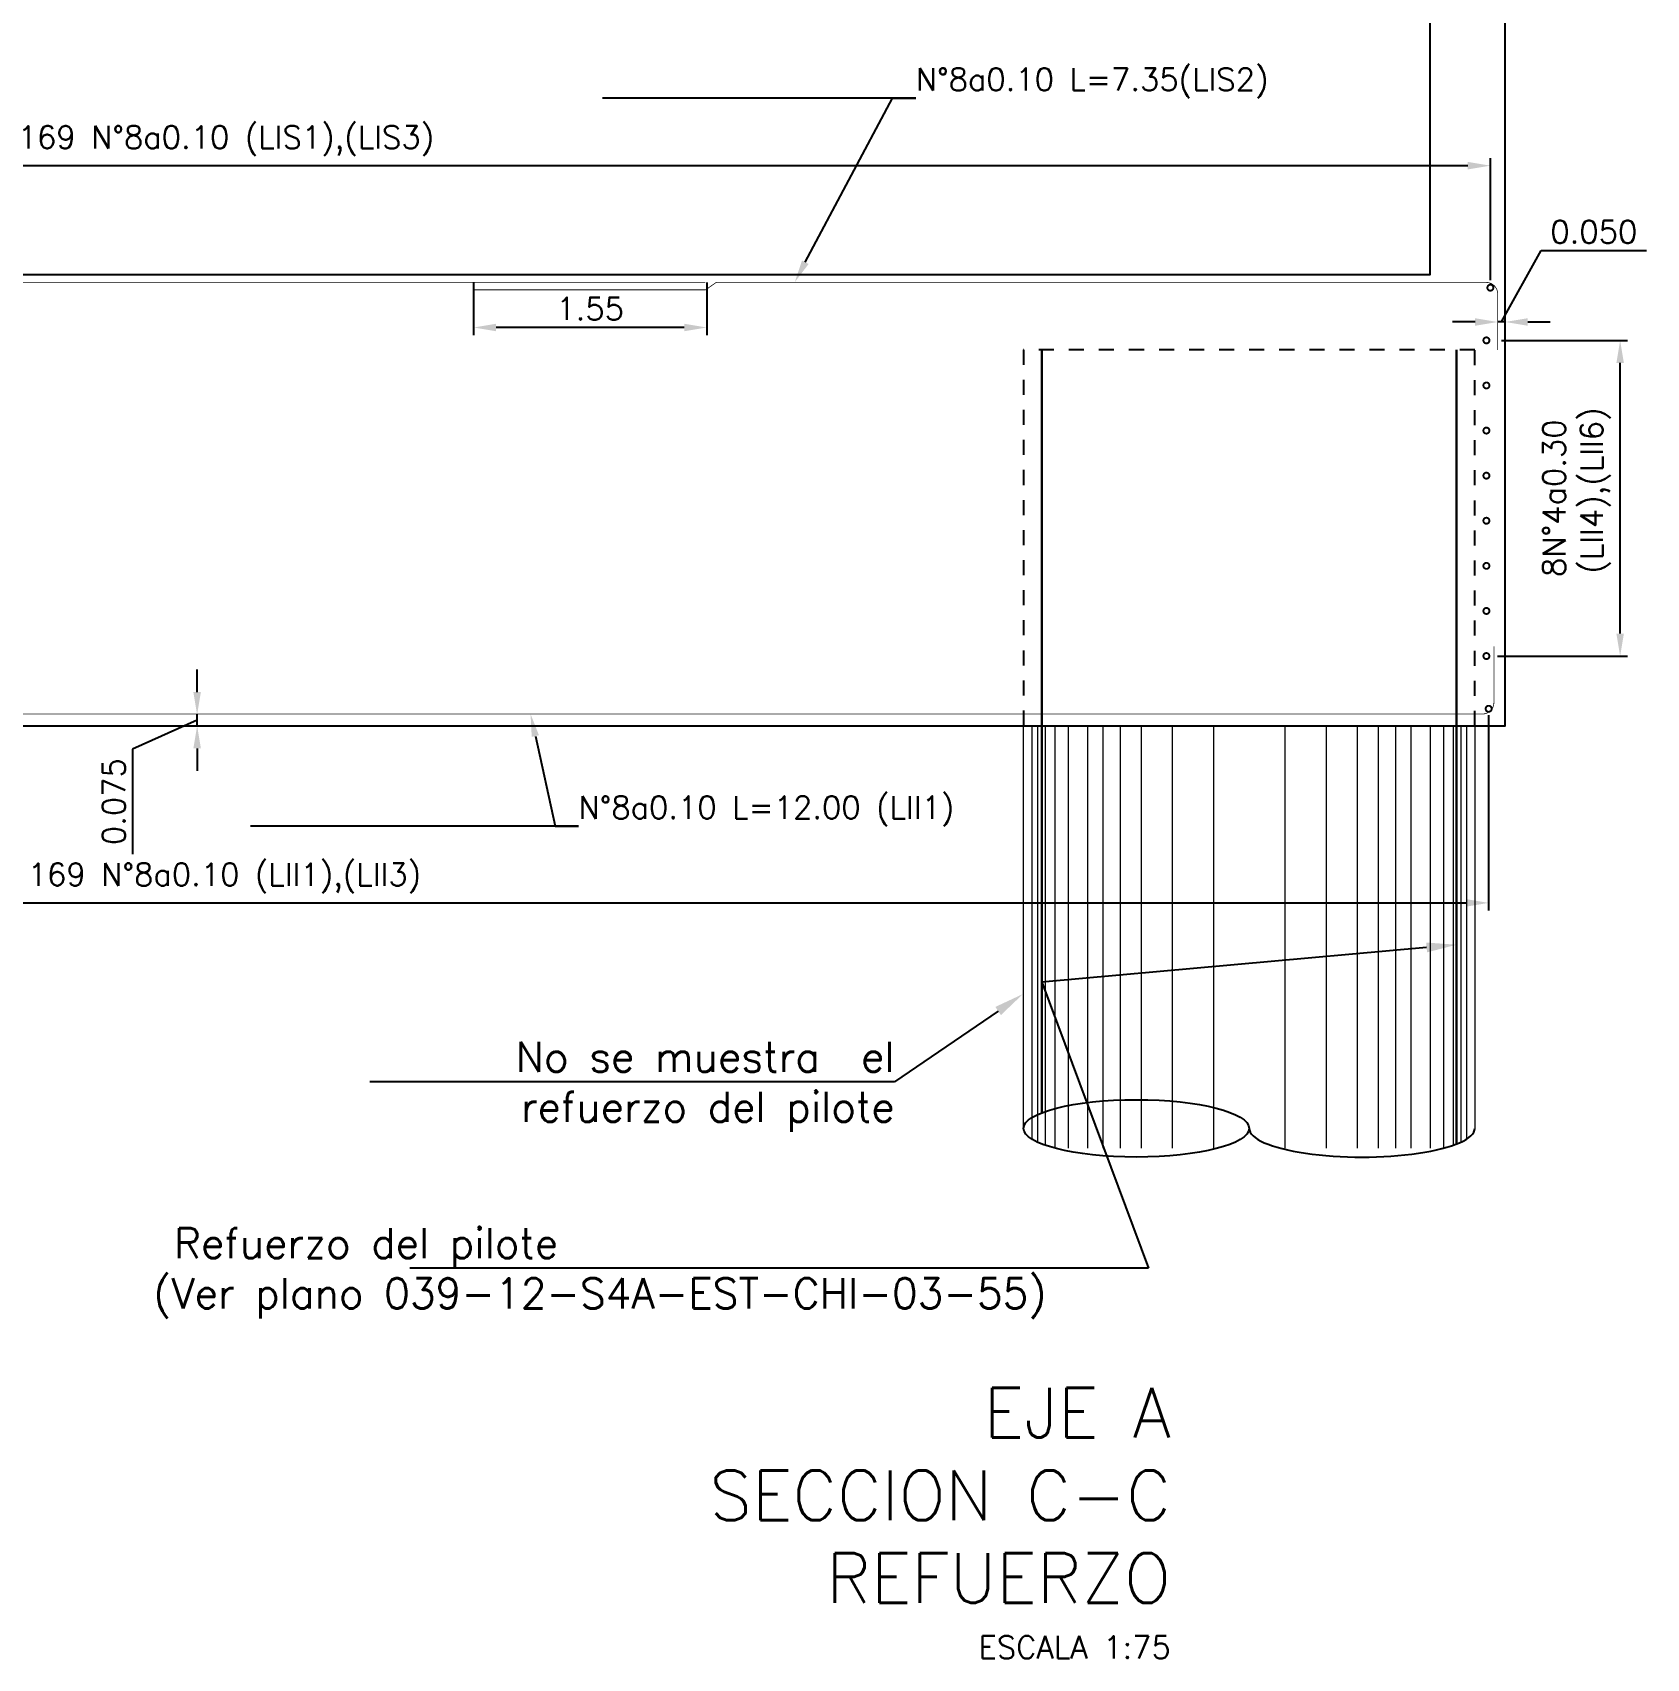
# Model space of a CAD drawing. Header units: metres. Extents: x 1080427 to 1081241, y 976768 to 977288.
# Drawn here: x 1080727.05 to 1080737.79, y 977085.62 to 977096.44 of the extents above; entities that cross this region are included whole.
import ezdxf
from ezdxf import colors
from ezdxf.entities.mleader import LeaderData, LeaderLine
from ezdxf.math import Vec2, Vec3

# ---------------------------------------------------------------- set-up
doc = ezdxf.new("R2010")
doc.units = ezdxf.units.M
doc.header["$LTSCALE"] = 25.4
doc.linetypes.add('DASHDOT', pattern=[1, 0.5, -0.25, 0, -0.25])
doc.linetypes.add('HIDDEN', pattern=[0.375, 0.25, -0.125])
for name, color, linetype in [('CONTRAPESO', 3, 'Continuous'), ('COT', 1, 'Continuous'), ('DIMCONTRAPESO', 1, 'Continuous'), ('EJE-D', 11, 'DASHDOT'), ('PROYECC', 251, 'HIDDEN'), ('REF', 6, 'Continuous'), ('REGL175', 7, 'Continuous')]:
    doc.layers.add(name, color=color, linetype=linetype)
for name, color, linetype, lineweight in [('COTA', 1, 'Continuous', 30), ('COTACIM', 20, 'Continuous', 5), ('OTROS', 8, 'Continuous', 5), ('REF 7', 210, 'Continuous', 30)]:
    doc.layers.add(name, color=color, linetype=linetype, lineweight=lineweight)
doc.styles.add('romans', font='romans.shx')
doc.dimstyles.new('Copy 75', dxfattribs={"dimtxt": 0.15, "dimasz": 0.15, "dimexe": 0.05, "dimexo": 0.05, "dimgap": 0.05, "dimtad": 1, "dimzin": 0, "dimdsep": 46, "dimtxsty": 'romans', "dimcen": 0.002, "dimclrd": 1, "dimclre": 1, "dimclrt": 3, "dimadec": 4, "dimazin": 0, "dimtfac": 1, "dimtofl": 0, "dimtmove": 1, "dimatfit": 3, "dimfxl": 1, "dimtolj": 1, "dimtzin": 0, "dimarcsym": 1})

# ---------------------------------------------------------------- blocks, each defined once
blk = doc.blocks.new('*D607')
at = {"layer": 'Defpoints', "color": 0, "transparency": 16777216}
for p in [(1080728.146987396, 977091.898364346), (1080728.146987396, 977091.898364346), (1080728.146987396, 977091.8236159948)]:
    blk.add_point(p, dxfattribs=at)
at = {"layer": 'DIMCONTRAPESO', "color": 1, "lineweight": -2, "transparency": 16777216}
for p, q in [((1080728.146987396, 977092.048364346), (1080728.146987396, 977092.198364346)), ((1080728.146987396, 977091.8236159948), (1080728.146987396, 977091.898364346)), ((1080728.146987396, 977091.8609901704), (1080727.718172776, 977091.6690958195)), ((1080727.718172776, 977091.6690958195), (1080727.718172776, 977090.9690958195)), ((1080728.146987396, 977091.6736159947), (1080728.146987396, 977091.5236159947))]:
    blk.add_line(p, q, dxfattribs=at)
at = {"layer": 'DIMCONTRAPESO', "color": 1, "transparency": 16777216}
for points in [[(1080728.121987396, 977092.048364346), (1080728.171987396, 977092.048364346), (1080728.146987396, 977091.898364346)], [(1080728.121987396, 977091.6736159947), (1080728.171987396, 977091.6736159947), (1080728.146987396, 977091.8236159948)]]:
    blk.add_solid(points, dxfattribs=at)
at = {"layer": 'DIMCONTRAPESO', "color": 3, "transparency": 16777216, "insert": (1080727.593172776, 977091.3190958195), "char_height": 0.15, "attachment_point": 5, "rotation": 90, "style": 'romans'}
blk.add_mtext('\\A1;0.075', dxfattribs=at)
blk = doc.blocks.new('*U593')
at = {"layer": 'REF', "ltscale": 0.1, "const_width": 0.04}
blk.add_lwpolyline([(-0.00634999992325902, 0, 1), (0.00634999992325902, 0, 1)], format="xyb", close=True, dxfattribs=at)
blk = doc.blocks.new('*U594')
at = {"layer": 'DIMCONTRAPESO', "color": 0, "linetype": 'ByBlock', "lineweight": -2, "transparency": 16777216}
for p in [(16.8, 2.1), (16.8, 1.8), (16.8, 1.5), (16.8, 1.2), (16.8, 0.8999999999999999), (16.8, 0.6), (16.8, 0.3), (16.8, 0)]:
    blk.add_blockref('*U593', p, dxfattribs=at)
blk = doc.blocks.new('*D609')
at = {"layer": 'Defpoints', "color": 0, "transparency": 16777216}
for p in [(1080736.772251591, 977094.3877584602), (1080737.611903657, 977094.3877584602), (1080736.747251591, 977092.2877584603)]:
    blk.add_point(p, dxfattribs=at)
at = {"layer": 'DIMCONTRAPESO', "color": 1, "lineweight": -2, "transparency": 16777216}
for p, q in [((1080736.822251591, 977094.3877584602), (1080737.661903657, 977094.3877584602)), ((1080737.611903657, 977092.4377584603), (1080737.611903657, 977094.2377584602)), ((1080736.797251591, 977092.2877584603), (1080737.661903657, 977092.2877584603))]:
    blk.add_line(p, q, dxfattribs=at)
at = {"layer": 'DIMCONTRAPESO', "color": 1, "transparency": 16777216}
for points in [[(1080737.586903657, 977094.2377584602), (1080737.636903656, 977094.2377584602), (1080737.611903657, 977094.3877584602)], [(1080737.586903657, 977092.4377584603), (1080737.636903656, 977092.4377584603), (1080737.611903657, 977092.2877584603)]]:
    blk.add_solid(points, dxfattribs=at)
at = {"layer": 'DIMCONTRAPESO', "color": 3, "transparency": 16777216, "insert": (1080737.322617942, 977093.3377584602), "char_height": 0.15, "attachment_point": 5, "rotation": 90, "style": 'romans'}
blk.add_mtext('\\A1;8N°4a0.30\\P (LII4),(LII6)', dxfattribs=at)
blk = doc.blocks.new('*D611')
at = {"layer": 'Defpoints', "color": 0, "transparency": 16777216}
for p in [(1080729.985383659, 977094.8236854413), (1080731.536801101, 977094.8236854413), (1080729.985383659, 977094.4734375996)]:
    blk.add_point(p, dxfattribs=at)
at = {"layer": 'DIMCONTRAPESO', "color": 1, "lineweight": -2, "transparency": 16777216}
for p, q in [((1080729.985383659, 977094.7736854412), (1080729.985383659, 977094.4234375996)), ((1080731.536801101, 977094.7736854412), (1080731.536801101, 977094.4234375996)), ((1080731.386801102, 977094.4734375996), (1080730.135383659, 977094.4734375996))]:
    blk.add_line(p, q, dxfattribs=at)
at = {"layer": 'DIMCONTRAPESO', "color": 1, "transparency": 16777216}
for points in [[(1080730.135383659, 977094.4984375996), (1080730.135383659, 977094.4484375996), (1080729.985383659, 977094.4734375996)], [(1080731.386801102, 977094.4984375996), (1080731.386801102, 977094.4484375996), (1080731.536801101, 977094.4734375996)]]:
    blk.add_solid(points, dxfattribs=at)
at = {"layer": 'DIMCONTRAPESO', "color": 3, "transparency": 16777216, "insert": (1080730.76109238, 977094.5984375996), "char_height": 0.15, "attachment_point": 5, "style": 'romans'}
blk.add_mtext('\\A1;1.55', dxfattribs=at)
blk = doc.blocks.new('*D612')
at = {"layer": 'COTA', "color": 1, "lineweight": -2, "transparency": 16777216}
for p, q in [((1080719.929133848, 977094.7884070525), (1080719.929133848, 977095.6001205123)), ((1080736.748768446, 977094.7884070525), (1080736.748768446, 977095.6001205123)), ((1080720.079133848, 977095.5501205123), (1080736.598768446, 977095.5501205123))]:
    blk.add_line(p, q, dxfattribs=at)
at = {"layer": 'COTA', "color": 1, "transparency": 16777216}
for points in [[(1080720.079133848, 977095.5751205123), (1080720.079133848, 977095.5251205122), (1080719.929133848, 977095.5501205123)], [(1080736.598768446, 977095.5751205123), (1080736.598768446, 977095.5251205122), (1080736.748768446, 977095.5501205123)]]:
    blk.add_solid(points, dxfattribs=at)
at = {"layer": 'Defpoints', "color": 0, "transparency": 16777216}
for p in [(1080736.748768446, 977095.5501205123), (1080719.929133848, 977094.7384070525), (1080736.748768446, 977094.7384070525)]:
    blk.add_point(p, dxfattribs=at)
at = {"layer": 'COTA', "color": 3, "transparency": 16777216, "insert": (1080728.338951147, 977095.7144062265), "char_height": 0.15, "attachment_point": 5, "style": 'romans'}
blk.add_mtext('\\A1;169 N°8a0.10 (LIS1),(LIS3)', dxfattribs=at)
blk = doc.blocks.new('*D613')
at = {"layer": 'COTA', "color": 1, "lineweight": -2, "transparency": 16777216}
for p, q in [((1080719.920608869, 977091.893459719), (1080719.920608869, 977090.5955979631)), ((1080736.73734572, 977091.8934598677), (1080736.73734572, 977090.5955979631)), ((1080720.070608869, 977090.6455979631), (1080736.58734572, 977090.6455979631))]:
    blk.add_line(p, q, dxfattribs=at)
at = {"layer": 'COTA', "color": 1, "transparency": 16777216}
for points in [[(1080720.070608869, 977090.6705979632), (1080720.070608869, 977090.6205979631), (1080719.920608869, 977090.6455979631)], [(1080736.58734572, 977090.6705979632), (1080736.58734572, 977090.6205979631), (1080736.73734572, 977090.6455979631)]]:
    blk.add_solid(points, dxfattribs=at)
at = {"layer": 'Defpoints', "color": 0, "transparency": 16777216}
for p in [(1080719.920608869, 977091.9434597191), (1080736.73734572, 977091.9434598677), (1080736.73734572, 977090.6455979631)]:
    blk.add_point(p, dxfattribs=at)
at = {"layer": 'COTA', "color": 3, "transparency": 16777216, "insert": (1080728.328977295, 977090.8098836774), "char_height": 0.15, "attachment_point": 5, "style": 'romans'}
blk.add_mtext('\\A1;169 N°8a0.10 (LII1),(LII3)', dxfattribs=at)
blk = doc.blocks.new('*D615')
at = {"layer": 'Defpoints', "color": 0, "transparency": 16777216}
for p in [(1080736.797259728, 977094.5100457286), (1080736.797259728, 977094.5100457286), (1080736.847259728, 977094.5100457286)]:
    blk.add_point(p, dxfattribs=at)
at = {"layer": 'EJE-D', "color": 1, "lineweight": -2, "transparency": 16777216}
for p, q in [((1080736.822259728, 977094.5100457286), (1080737.087055586, 977094.9850457286)), ((1080737.087055586, 977094.9850457286), (1080737.787055586, 977094.9850457286)), ((1080736.647259728, 977094.5100457286), (1080736.497259728, 977094.5100457286)), ((1080736.847259728, 977094.5100457286), (1080736.797259728, 977094.5100457286)), ((1080736.997259728, 977094.5100457286), (1080737.147259728, 977094.5100457286))]:
    blk.add_line(p, q, dxfattribs=at)
at = {"layer": 'EJE-D', "color": 1, "transparency": 16777216}
for points in [[(1080736.647259728, 977094.5350457287), (1080736.647259728, 977094.4850457286), (1080736.797259728, 977094.5100457286)], [(1080736.997259728, 977094.5350457287), (1080736.997259728, 977094.4850457286), (1080736.847259728, 977094.5100457286)]]:
    blk.add_solid(points, dxfattribs=at)
at = {"layer": 'EJE-D', "color": 3, "transparency": 16777216, "insert": (1080737.437055586, 977095.1100457286), "char_height": 0.15, "attachment_point": 5, "style": 'romans'}
blk.add_mtext('\\A1;0.050', dxfattribs=at)

msp = doc.modelspace()

# ---------------------------------------------------------------- linework, layer by layer
at = {"layer": 'CONTRAPESO'}
msp.add_lwpolyline([(1080736.04552592, 977104.1136159418), (1080735.201720941, 977103.3561288287), (1080735.201720941, 977103.113615942), (1080736.347446401, 977103.1136159418), (1080736.347158255, 977101.5725140485), (1080736.347158255, 977094.8236159948), (1080720.348744298, 977094.8236159948), (1080720.348744298, 977103.1136159418), (1080726.572302454, 977103.1136159418), (1080727.499049455, 977103.9455604408), (1080727.499049455, 977104.1136159418), (1080719.847387573, 977104.1136159418), (1080719.847446401, 977091.8236159948), (1080736.847259728, 977091.8236159948), (1080736.847446401, 977104.1136159418)], close=True, dxfattribs=at)
at = {"layer": 'COT'}
msp.add_ellipse((1080734.394228857, 977089.1457202372), major_axis=(0.7502605647517244, 0), ratio=0.2543813295763042, dxfattribs=at)
msp.add_ellipse((1080735.894749986, 977089.1457202372), major_axis=(0.7502605647517244, 0), ratio=0.2543813295763042, start_param=3.141592653589792, end_param=6.283185307179586, dxfattribs=at)
at = {"layer": 'OTROS'}
for p, q in [((1080733.699260149, 977091.8236159948), (1080733.699260149, 977089.073707377)), ((1080733.7374953, 977091.8236159948), (1080733.7374953, 977089.0533654821)), ((1080733.788475483, 977091.8236159948), (1080733.788475483, 977089.0330563572)), ((1080733.852200753, 977091.8236159948), (1080733.852200753, 977089.0133313341)), ((1080733.941416087, 977091.8236159948), (1080733.941416087, 977089.0133313341)), ((1080734.0688666, 977091.8236159948), (1080734.0688666, 977089.0133313341)), ((1080734.170826993, 977091.8236159948), (1080734.170826993, 977089.0133313341)), ((1080734.285532446, 977091.8236159948), (1080734.285532446, 977089.0133313341)), ((1080734.425727991, 977091.8236159948), (1080734.425727991, 977089.0133313341)), ((1080734.632731836, 977091.8236159948), (1080734.632731836, 977089.0133313341)), ((1080734.906438864, 977091.8236159948), (1080734.906438864, 977089.0133313341)), ((1080735.382374017, 977091.8236159948), (1080735.382374017, 977089.0133313341)), ((1080735.656081046, 977091.8236159948), (1080735.656081046, 977089.0133313341)), ((1080735.863084891, 977091.8236159948), (1080735.863084891, 977089.0133313341)), ((1080736.003280435, 977091.8236159948), (1080736.003280435, 977089.0133313341)), ((1080736.117985888, 977091.8236159948), (1080736.117985888, 977089.0133313341)), ((1080736.219946282, 977091.8236159948), (1080736.219946282, 977089.0133313341)), ((1080736.347396794, 977091.8236159948), (1080736.347396794, 977089.0133313341)), ((1080736.436612129, 977091.8236159948), (1080736.436612129, 977089.0133313341)), ((1080736.500337399, 977091.8236159948), (1080736.500337399, 977089.0330563572)), ((1080736.551317582, 977091.8236159948), (1080736.551317582, 977089.0533654821)), ((1080736.589552733, 977091.8236159948), (1080736.589552733, 977089.073707377))]:
    msp.add_line(p, q, dxfattribs=at)
msp.add_lwpolyline([(1080733.643968292, 977089.1457202372), (1080733.643968292, 977091.8236159948), (1080736.645010551, 977091.8236159948), (1080736.645010551, 977089.1457202372)], dxfattribs=at)
at = {"layer": 'PROYECC', "color": 14, "ltscale": 0.01}
msp.add_lwpolyline([(1080733.643968292, 977091.8236159948), (1080736.645010551, 977091.8236159948), (1080736.645010551, 977094.3256469087), (1080733.643968292, 977094.3256469087)], close=True, dxfattribs=at)
at = {"layer": 'REF', "ltscale": 0.1}
for points, const_width in [([(1080719.8974464, 977094.3232030828), (1080719.8974464, 977094.6972030827, -0.414213562373095), (1080719.9734464, 977094.7732030827), (1080731.52824461, 977094.7732030827)], 0.005), ([(1080729.985383659, 977094.7242237005), (1080731.529163419, 977094.7238824583), (1080731.600067357, 977094.7737733487), (1080736.721258187, 977094.7732129748, -0.4141813563918298), (1080736.79724983, 977094.6972129752), (1080736.79724983, 977094.3232046189)], 0.004999999999999999), ([(1080736.77224983, 977092.3523138376), (1080736.77224983, 977091.9783138377, -0.414213562373095), (1080736.69624983, 977091.9023138377), (1080725.167735551, 977091.9023138377)], 0.005)]:
    msp.add_lwpolyline(points, format="xyb", dxfattribs=dict(at, const_width=const_width))
at = {"layer": 'REF', "ltscale": 0.1, "const_width": 0.04}
for points in [[(1080736.755118446, 977094.7382496984, -1), (1080736.742418446, 977094.7382496984, -1)], [(1080736.743695721, 977091.9369525138, -1), (1080736.730995721, 977091.9369525138, -1)]]:
    msp.add_lwpolyline(points, format="xyb", close=True, dxfattribs=at)
at = {"layer": 'REF 7', "ltscale": 0.1}
for points in [[(1080733.765122937, 977089.2497110807), (1080733.765122937, 977094.3256469087)], [(1080736.523855907, 977089.0417293936), (1080736.523855907, 977094.3256469087)]]:
    msp.add_lwpolyline(points, dxfattribs=at)

# ---------------------------------------------------------------- block references
at = {"layer": 'DIMCONTRAPESO', "color": 2}
msp.add_blockref('*U594', (1080719.922353064, 977092.2877584603), dxfattribs=at)

# ---------------------------------------------------------------- texts
at = {"layer": 'REGL175', "insert": (1080734.623499096, 977087.4196407673), "char_height": 0.33, "width": 14.49150362575892, "attachment_point": 3, "style": 'romans'}
msp.add_mtext('\\pi1.33739;{\\C0;EJE A\\PSECCION C-C \\P\\pi1.65;REFUERZO\\P\\H0.45455x;\\C3;ESCALA 1:75}', dxfattribs=at)

# ---------------------------------------------------------------- dimensions: what is measured, and where the dimension line sits
at = {"layer": 'COTA'}
for base, p1, p2, text, picture, middle in [((1080736.748768446, 977095.5501205123), (1080719.929133848, 977094.7384070525), (1080736.748768446, 977094.7384070525), '169 N°8a0.10 (LIS1),(LIS3)', '*D612', (1080728.338951147, 977095.7144062265)), ((1080736.73734572, 977090.6455979631), (1080719.920608869, 977091.9434597191), (1080736.73734572, 977091.9434598677), '169 N°8a0.10 (LII1),(LII3)', '*D613', (1080728.328977295, 977090.8098836774))]:
    dim = msp.add_linear_dim(base=base, p1=p1, p2=p2, text=text, dimstyle='Copy 75', dxfattribs=at)
    dim.commit()
    dim.dimension.update_dxf_attribs({"geometry": picture, "text_midpoint": middle})
at = {"layer": 'DIMCONTRAPESO'}
dim = msp.add_linear_dim(base=(1080729.985383659, 977094.4734375996), p1=(1080731.536801101, 977094.8236854413), p2=(1080729.985383659, 977094.8236854413), dimstyle='Copy 75', dxfattribs=at)
dim.commit()
dim.dimension.update_dxf_attribs({"geometry": '*D611', "text_midpoint": (1080730.76109238, 977094.5984375996)})
dim = msp.add_linear_dim(base=(1080737.611903657, 977094.3877584602), p1=(1080736.747251591, 977092.2877584603), p2=(1080736.772251591, 977094.3877584602), angle=90, text='8N°4a0.30\\P (LII4),(LII6)', dimstyle='Copy 75', dxfattribs=at)
dim.commit()
dim.dimension.update_dxf_attribs({"geometry": '*D609', "text_midpoint": (1080737.611903657, 977093.3377584602), "dimtype": 160})
dim = msp.add_linear_dim(base=(1080728.146987396, 977091.898364346), p1=(1080728.146987396, 977091.8236159948), p2=(1080728.146987396, 977091.898364346), angle=90, dimstyle='Copy 75', override={"dimdec": 3}, dxfattribs=at)
dim.commit()
dim.dimension.update_dxf_attribs({"geometry": '*D607', "text_midpoint": (1080727.718172776, 977091.6190958195), "dimtype": 160})
at = {"layer": 'EJE-D', "color": 2}
dim = msp.add_linear_dim(base=(1080736.797259728, 977094.5100457286), p1=(1080736.847259728, 977094.5100457286), p2=(1080736.797259728, 977094.5100457286), dimstyle='Copy 75', override={"dimdec": 3}, dxfattribs=at)
dim.commit()
dim.dimension.update_dxf_attribs({"geometry": '*D615', "text_midpoint": (1080737.137055586, 977094.9850457286), "dimtype": 160})

# ---------------------------------------------------------------- leaders
at = {"layer": 'COTACIM'}
ml = msp.add_multileader_mtext('Standard', dxfattribs=at)
ml.set_content('N°8a0.10 L=7.35{\\A1;(LIS2)}', color=3, style='romans')
ml.set_leader_properties(color=256)
ml.build(insert=Vec2(0, 0))
ml.multileader.update_dxf_attribs({"text_left_attachment_type": 6, "text_right_attachment_type": 6, "dogleg_length": 0.1560199508385566, "arrow_head_size": 0.15})
ctx = ml.context
ctx.base_point, ctx.char_height, ctx.arrow_head_size, ctx.landing_gap_size, ctx.plane_origin = Vec3(1080732.927131912, 977095.9990813907), 0.15, 0.15, 0, Vec3(1080732.12190549, 977094.5934955137)
ctx.left_attachment, ctx.right_attachment = 6, 6
notes = []
notes.append((ctx, [(0, (1, 1, 0), (1080732.771111962, 977095.9990813907), (1, 0), 0.1560199508385566, [(0, [(1080732.12190549, 977094.7747396441)], 0, [])])]))
ctx.mtext.insert, ctx.mtext.width, ctx.mtext.flow_direction = Vec3(1080732.927131912, 977096.1990813906), 3.105999943800271, 5
ml = msp.add_multileader_mtext('Standard', dxfattribs=at)
ml.set_content('N°8a0.10 L=12.00 {\\A1;(LII1)}', color=3, style='romans')
ml.set_leader_properties(color=256)
ml.build(insert=Vec2(0, 0))
ml.multileader.update_dxf_attribs({"text_left_attachment_type": 6, "text_right_attachment_type": 6, "dogleg_length": 0.1560199508385566, "arrow_head_size": 0.15})
ctx = ml.context
ctx.base_point, ctx.char_height, ctx.arrow_head_size, ctx.landing_gap_size, ctx.plane_origin = Vec3(1080730.683431793, 977091.1557893738), 0.15, 0.15, 0, Vec3(1080729.838988269, 977090.0175476416)
ctx.left_attachment, ctx.right_attachment = 6, 6
notes.append((ctx, [(0, (1, 1, 0), (1080730.527411843, 977091.1557893738), (1, 0), 0.1560199508385566, [(0, [(1080730.36469918, 977091.9023138377)], 0, [])])]))
ctx.mtext.insert, ctx.mtext.flow_direction = Vec3(1080730.683431793, 977091.3557893737), 5
ml = msp.add_multileader_mtext('Standard', dxfattribs=at)
ml.set_content(' Refuerzo del pilote\\P(Ver plano 039-12-S4A-EST-CHI-03-55){\\C4; }', color=3, style='romans')
ml.set_leader_properties(color=1)
ml.build(insert=Vec2(0, 0))
ml.multileader.update_dxf_attribs({"text_left_attachment_type": 6, "text_right_attachment_type": 6, "dogleg_length": 0, "arrow_head_size": 0.2})
ctx = ml.context
ctx.base_point, ctx.char_height, ctx.arrow_head_size, ctx.landing_gap_size, ctx.plane_origin = Vec3(1080720.6106961, 977088.1240690643), 0.2, 0.2, 0, Vec3(1080721.815608497, 977089.2582670548)
ctx.left_attachment, ctx.right_attachment = 6, 6
notes.append((ctx, [(0, (1, 1, 0), (1080720.6106961, 977088.1240690643), (1, 0), 0, [(1, [(1080722.925025767, 977090.3672890291), (1080720.166292797, 977090.1189470782)], 0, [])])]))
ctx.mtext.insert, ctx.mtext.width, ctx.mtext.flow_direction = Vec3(1080720.6106961, 977088.390735731), 7.379388367058709, 5
ml = msp.add_multileader_mtext('Standard', dxfattribs=at)
ml.set_content(' Refuerzo del pilote\\P(Ver plano 039-12-S4A-EST-CHI-03-55){\\C4; }', color=3, style='romans')
ml.set_leader_properties(color=1)
ml.build(insert=Vec2(0, 0))
ml.multileader.update_dxf_attribs({"text_left_attachment_type": 6, "text_right_attachment_type": 6, "dogleg_length": 0, "arrow_head_size": 0.2})
ctx = ml.context
ctx.base_point, ctx.char_height, ctx.arrow_head_size, ctx.landing_gap_size, ctx.plane_origin = Vec3(1080727.856464882, 977088.2153205962), 0.2, 0.2, 0, Vec3(1080735.414438637, 977089.2582670548)
ctx.left_attachment, ctx.right_attachment = 6, 6
notes.append((ctx, [(1, (1, 1, 0), (1080734.475512501, 977088.2153205962), (-1, 0), 0, [(1, [(1080736.523855907, 977090.3672890291), (1080733.765122937, 977090.1189470782)], 0, [])])]))
ctx.mtext.insert, ctx.mtext.width, ctx.mtext.flow_direction = Vec3(1080727.856464882, 977088.481987263), 7.379388367058709, 5
ml = msp.add_multileader_mtext('Standard', dxfattribs=at)
ml.set_content('No se muestra  el refuerzo del pilote', color=3, style='romans')
ml.set_leader_properties(color=1)
ml.build(insert=Vec2(0, 0))
ml.multileader.update_dxf_attribs({"text_left_attachment_type": 6, "text_right_attachment_type": 6, "dogleg_length": 0, "arrow_head_size": 0.2})
ctx = ml.context
ctx.base_point, ctx.char_height, ctx.arrow_head_size, ctx.landing_gap_size, ctx.plane_origin = Vec3(1080729.871879823, 977089.4555344358), 0.2, 0.2, 0, Vec3(1080728.186080924, 977088.9304658243)
ctx.left_attachment, ctx.right_attachment, ctx.text_align_type = 6, 6, 2
notes.append((ctx, [(1, (1, 1, 0), (1080732.786165537, 977089.4555344358), (-1, 0), 0, [(0, [(1080733.639754847, 977090.0394877986)], 0, [])])]))
ctx.mtext.insert, ctx.mtext.width, ctx.mtext.alignment, ctx.mtext.flow_direction = Vec3(1080732.786165537, 977089.7222011025), 3.456050716806203, 3, 5
for ctx, leaders in notes:
    for number, flags, end, landing, length, lines in leaders:
        leader = LeaderData()
        leader.index, (leader.has_last_leader_line, leader.has_dogleg_vector, leader.attachment_direction) = number, flags
        leader.last_leader_point, leader.dogleg_vector, leader.dogleg_length = Vec3(end), Vec3(landing), length
        for number, points, colour, breaks in lines:
            line = LeaderLine()
            line.index, line.vertices, line.color, line.breaks = number, Vec3.list(points), colors.encode_raw_color(colour), breaks
            leader.lines.append(line)
        ctx.leaders.append(leader)

doc.saveas('drawing.dxf')
